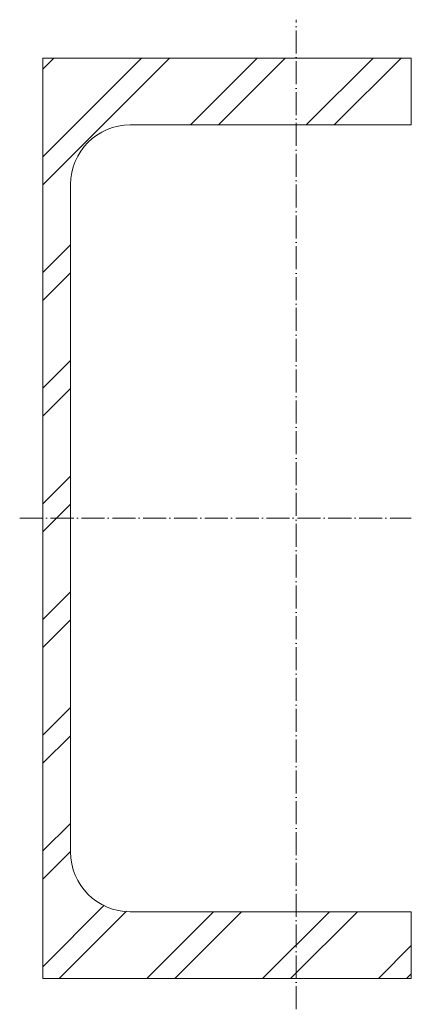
# Model space of a CAD drawing. Header units: metres. Extents: x -5 to 80, y -107 to 108.
import ezdxf

# ---------------------------------------------------------------- set-up
doc = ezdxf.new("R2010")
doc.units = ezdxf.units.M
doc.linetypes.add('MV_hartlijn_staal', pattern=[6.6, 5, -0.8, 0, -0.8])
doc.layers.add('A-DETL-GENF', color=92, linetype='Continuous', lineweight=18)

# ---------------------------------------------------------------- blocks, each defined once
blk = doc.blocks.new('28 Staalprofielen- UPE-2d - UPE200-4450836-00_0 Basismaterialen')
at = {"layer": 'A-DETL-GENF', "lineweight": 13}
h = blk.add_hatch(dxfattribs=at)
h.set_pattern_fill('FP_293', color=256, style=0, pattern_type=2)
h.set_pattern_definition([(225, (-3175.222, -2499.265), (12.57236, -12.57236), []), (225, (-3175.222, -2518.315), (12.57236, -12.57236), [])])
h.paths.add_polyline_path([(0, 100), (0, -100), (80, -100), (80, -85.5), (19, -85.5), (15.64, -85.06), (12.5, -83.76), (9.81, -81.69), (7.74, -79), (6.44, -75.86), (6, -72.5), (6, 72.5), (6.44, 75.86), (7.74, 79), (9.81, 81.69), (12.5, 83.76), (15.64, 85.06), (19, 85.5), (80, 85.5), (80, 100)])
at = {"layer": 'A-DETL-GENF', "linetype": 'MV_hartlijn_staal', "lineweight": 13}
for p, q in [((55, -106.68), (55, 108.32)), ((-5, 0), (80, 0))]:
    blk.add_line(p, q, dxfattribs=at)
at = {"layer": 'A-DETL-GENF'}
for p, q in [((80, 100), (0, 100)), ((0, 100), (0, -100)), ((0, -100), (0, 100)), ((0, 100), (80, 100)), ((80, 85.5), (80, 100)), ((80, 100), (80, 85.5)), ((19, 85.5), (80, 85.5)), ((80, 85.5), (19, 85.5)), ((6, -72.5), (6, 72.5)), ((6, 72.5), (6, -72.5)), ((80, -85.5), (19, -85.5)), ((19, -85.5), (80, -85.5)), ((80, -100), (80, -85.5)), ((80, -85.5), (80, -100)), ((0, -100), (80, -100)), ((80, -100), (0, -100))]:
    blk.add_line(p, q, dxfattribs=at)
for centre, start, end in [((19, 72.5), 90, 180), ((19, 72.5), 90, 180), ((19, -72.5), 180, 270), ((19, -72.5), 180, 270)]:
    blk.add_arc(centre, 13, start, end, dxfattribs=at)

msp = doc.modelspace()

# ---------------------------------------------------------------- block references
msp.add_blockref('28 Staalprofielen- UPE-2d - UPE200-4450836-00_0 Basismaterialen', (0, 0))

doc.saveas('drawing.dxf')
